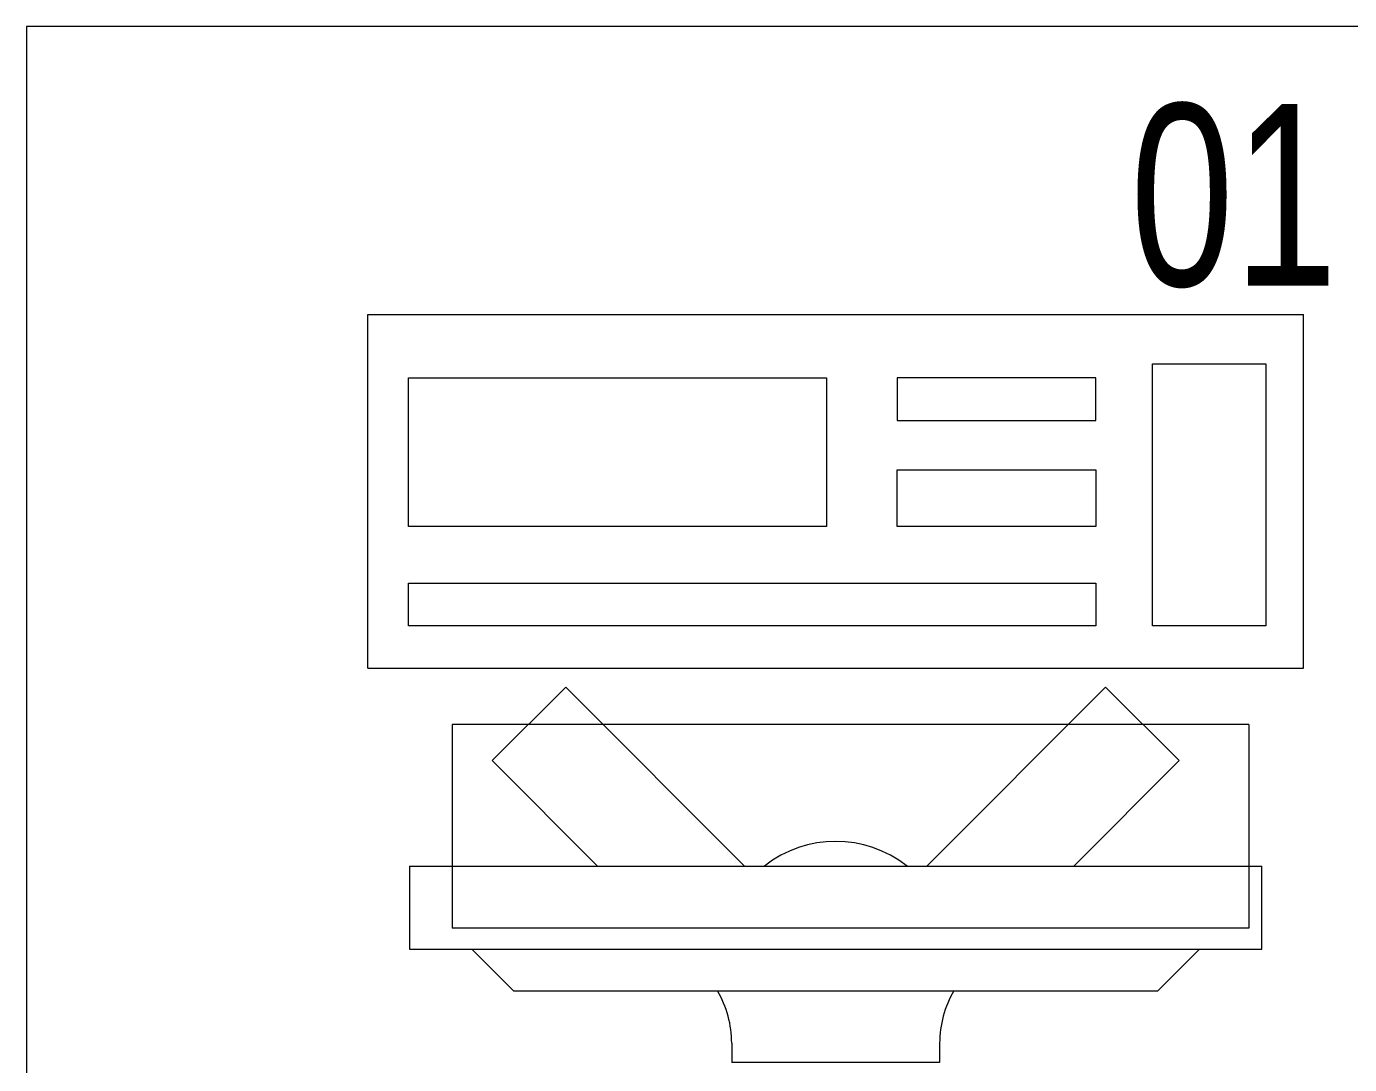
# Model space of a CAD drawing. Header units: inches. Extents: x -246178 to 57169, y -29325 to 19878.
# Drawn here: x 39933 to 40569, y -4061 to -3562 of the extents above; entities that cross this region are included whole.
import ezdxf

# ---------------------------------------------------------------- set-up
doc = ezdxf.new("R2010")
doc.units = ezdxf.units.IN
doc.header["$LTSCALE"] = 25
doc.header["$MEASUREMENT"] = 0
doc.layers.get('0').update_dxf_attribs({"color": 8})
doc.layers.add('00-Ground Floor$0$72_EGR_EQP_TAG', color=142, linetype='Continuous', lineweight=5)
doc.layers.add('00-Ground Floor$0$LOADING', color=253, linetype='Continuous', lineweight=5)
doc.styles.add('00-Ground Floor$0$X3G_ENTITY_257CFD', font='swisscl.ttf', dxfattribs={"height": 200})

# ---------------------------------------------------------------- blocks, each defined once
blk = doc.blocks.new('00-Ground Floor$0$GF21043-P')
at = {"color": 0}
for p, q in [((0.8, 0), (0.8, 0.75)), ((-0.8, 0), (0.8, 0))]:
    blk.add_line(p, q, dxfattribs=at)
blk = doc.blocks.new('00-Ground Floor$0$ITCWLS1-P')
at = {"layer": '00-Ground Floor$0$LOADING'}
for p, q in [((-0.17, 0.45), (-0.17, 0)), ((-0.17, 0.45), (0, 0.45)), ((0, 0.45), (0, 0)), ((-0.26509, 0.43, 0), (-0.30509, 0.43, 0)), ((-0.30509, 0.43, 0), (-0.30509, 0.02, 0)), ((-0.26509, 0.43, 0), (-0.26509, 0.02, 0)), ((-0.14957, 0.43047), (-0.12914, 0.43047)), ((-0.12914, 0.43047), (-0.12914, 0.40893)), ((-0.197, 0.40939), (-0.295, 0.40939)), ((-0.295, 0.02639), (-0.295, 0.40939)), ((-0.197, 0.02639), (-0.197, 0.40939)), ((-0.32509, 0.38, 0), (-0.30509, 0.4, 0)), ((-0.32509, 0.38, 0), (-0.32509, 0.07, 0)), ((-0.35032, 0.275), (-0.35961, 0.275)), ((-0.35961, 0.175), (-0.35961, 0.275)), ((-0.35032, 0.175), (-0.35961, 0.175)), ((-0.32509, 0.07, 0), (-0.30509, 0.05, 0)), ((-0.197, 0.02639), (-0.295, 0.02639)), ((-0.30509, 0.02, 0), (-0.26509, 0.02, 0)), ((-0.17, 0), (0, 0))]:
    blk.add_line(p, q, dxfattribs=at)
at = {"layer": '00-Ground Floor$0$LOADING', "extrusion": (2.48281e-10, 3.18408e-10, -1)}
for p, q in [((-0.26509, 0.33952), (-0.21443, 0.39019)), ((-0.17907, 0.35483), (-0.21443, 0.39019)), ((-0.26509, 0.26881), (-0.17907, 0.35483))]:
    blk.add_line(p, q, dxfattribs=at)
at = {"layer": '00-Ground Floor$0$LOADING', "extrusion": (2.48281e-10, -3.18408e-10, -1)}
for p, q in [((-0.26509, 0.18119), (-0.17907, 0.09517)), ((-0.26509, 0.11048), (-0.21443, 0.05981)), ((-0.17907, 0.09517), (-0.21443, 0.05981))]:
    blk.add_line(p, q, dxfattribs=at)
at = {"layer": '00-Ground Floor$0$LOADING'}
for points in [[(-0.12914, 0.40893), (-0.12914, 0.09996), (-0.14957, 0.09996), (-0.14957, 0.43047)], [(-0.14957, 0.09997), (-0.14957, 0.09997), (-0.14957, 0.09997), (-0.14957, 0.09997), (-0.14957, 0.09997), (-0.14957, 0.09997), (-0.14957, 0.09997), (-0.14957, 0.09997), (-0.14957, 0.09997)], [(-0.14957, 0.09997), (-0.14957, 0.09997), (-0.14957, 0.09997), (-0.14957, 0.09997), (-0.14957, 0.09997), (-0.14957, 0.09997), (-0.14957, 0.09997), (-0.14957, 0.09997), (-0.14957, 0.09997), (-0.14957, 0.09997), (-0.14957, 0.09997), (-0.14957, 0.09997), (-0.14957, 0.09997), (-0.14957, 0.09997), (-0.14957, 0.09997), (-0.14957, 0.09997), (-0.14957, 0.09997), (-0.14957, 0.09997)], [(-0.14957, 0.09996), (-0.14957, 0.09996), (-0.14957, 0.09996), (-0.14957, 0.09996), (-0.14957, 0.09996), (-0.14957, 0.09996), (-0.14957, 0.09996), (-0.14957, 0.09996), (-0.14957, 0.09996), (-0.14957, 0.09996)], [(-0.14957, 0.09996), (-0.14957, 0.09996), (-0.14957, 0.09996), (-0.14957, 0.09996), (-0.14957, 0.09996), (-0.14957, 0.09996), (-0.14957, 0.09996)], [(-0.14957, 0.09997), (-0.14957, 0.09997), (-0.14957, 0.09997), (-0.14957, 0.09997), (-0.14957, 0.09997), (-0.14957, 0.09997), (-0.14957, 0.09997), (-0.14957, 0.09997), (-0.14957, 0.09997), (-0.14957, 0.09997)], [(-0.14957, 0.09997), (-0.14957, 0.09997), (-0.14957, 0.09997), (-0.14957, 0.09997), (-0.14957, 0.09997), (-0.14957, 0.09997), (-0.14957, 0.09997), (-0.14957, 0.09997), (-0.14957, 0.09997), (-0.14957, 0.09997), (-0.14957, 0.09997), (-0.14957, 0.09997), (-0.14957, 0.09997), (-0.14957, 0.09997), (-0.14957, 0.09997)], [(-0.14957, 0.09997), (-0.14957, 0.09997), (-0.14957, 0.09997), (-0.14957, 0.09997), (-0.14957, 0.09997), (-0.14957, 0.09997), (-0.14957, 0.09997), (-0.14957, 0.09997), (-0.14957, 0.09997), (-0.14957, 0.09997)], [(-0.14957, 0.09997), (-0.14957, 0.09997), (-0.14957, 0.09997), (-0.14957, 0.09997), (-0.14957, 0.09997), (-0.14957, 0.09997), (-0.14957, 0.09997), (-0.14957, 0.09997), (-0.14957, 0.09997), (-0.14957, 0.09997)], [(-0.14957, 0.09996), (-0.14957, 0.09996), (-0.14957, 0.09996), (-0.14957, 0.09996), (-0.14957, 0.09996), (-0.14957, 0.09996), (-0.14957, 0.09996), (-0.14957, 0.09996), (-0.14957, 0.09996), (-0.14957, 0.09996), (-0.14957, 0.09996), (-0.14957, 0.09996), (-0.14957, 0.09996), (-0.14957, 0.09996), (-0.14957, 0.09996), (-0.14957, 0.09996), (-0.14957, 0.09996), (-0.14957, 0.09996), (-0.14957, 0.09997), (-0.14957, 0.09997), (-0.14957, 0.09997), (-0.14957, 0.09997), (-0.14957, 0.09997), (-0.14957, 0.09997), (-0.14957, 0.09997), (-0.14957, 0.09997), (-0.14957, 0.09997), (-0.14957, 0.09997), (-0.14957, 0.09997), (-0.14957, 0.09997), (-0.14957, 0.09997), (-0.14957, 0.09997), (-0.14956, 0.09997), (-0.14956, 0.09997), (-0.14956, 0.09997), (-0.14956, 0.09996), (-0.14956, 0.09996), (-0.14956, 0.09996), (-0.14956, 0.09996), (-0.14956, 0.09996), (-0.14956, 0.09996), (-0.14956, 0.09996), (-0.14956, 0.09996), (-0.14956, 0.09996), (-0.14956, 0.09996), (-0.14956, 0.09996), (-0.14956, 0.09996), (-0.14956, 0.09996), (-0.14957, 0.09996), (-0.14957, 0.09996), (-0.14957, 0.09996), (-0.14957, 0.09996), (-0.14957, 0.09996), (-0.14957, 0.09996)], [(-0.14957, 0.09996), (-0.14957, 0.09996), (-0.14957, 0.09996), (-0.14957, 0.09996), (-0.14957, 0.09996), (-0.14957, 0.09996), (-0.14957, 0.09996), (-0.14957, 0.09996), (-0.14957, 0.09996), (-0.14957, 0.09996), (-0.14957, 0.09997), (-0.14957, 0.09997), (-0.14957, 0.09997), (-0.14957, 0.09996), (-0.14957, 0.09996), (-0.14957, 0.09996), (-0.14957, 0.09996), (-0.14957, 0.09996), (-0.14957, 0.09996), (-0.14957, 0.09997), (-0.14957, 0.09997), (-0.14957, 0.09997), (-0.14957, 0.09997), (-0.14957, 0.09997), (-0.14957, 0.09997), (-0.14957, 0.09997), (-0.14957, 0.09997), (-0.14957, 0.09997), (-0.14957, 0.09997), (-0.14957, 0.09997), (-0.14957, 0.09997), (-0.14957, 0.09997), (-0.14957, 0.09997), (-0.14957, 0.09997), (-0.14957, 0.09997), (-0.14957, 0.09997), (-0.14957, 0.09997), (-0.14957, 0.09997), (-0.14957, 0.09997), (-0.14957, 0.09997), (-0.14957, 0.09997), (-0.14957, 0.09997), (-0.14957, 0.09997), (-0.14957, 0.09997), (-0.14957, 0.09997), (-0.14957, 0.09997), (-0.14957, 0.09997), (-0.14957, 0.09997), (-0.14957, 0.09997), (-0.14957, 0.09997), (-0.14957, 0.09997), (-0.14957, 0.09997), (-0.14957, 0.09997), (-0.14957, 0.09997), (-0.14957, 0.09997), (-0.14957, 0.09997), (-0.14957, 0.09997), (-0.14957, 0.09997), (-0.14957, 0.09997), (-0.14957, 0.09997), (-0.14957, 0.09997), (-0.14957, 0.09997), (-0.14957, 0.09997), (-0.14957, 0.09997), (-0.14957, 0.09997), (-0.14957, 0.09997), (-0.14957, 0.09997), (-0.14957, 0.09997), (-0.14957, 0.09997), (-0.14957, 0.09997), (-0.14957, 0.09997), (-0.14957, 0.09997), (-0.14957, 0.09997), (-0.14957, 0.09997), (-0.14957, 0.09997), (-0.14957, 0.09997), (-0.14957, 0.09997), (-0.14957, 0.09997), (-0.14957, 0.09997), (-0.14957, 0.09997), (-0.14956, 0.09997), (-0.14957, 0.09997), (-0.14957, 0.09997), (-0.14957, 0.09997), (-0.14957, 0.09997), (-0.14956, 0.09997), (-0.14957, 0.09997), (-0.14957, 0.09997), (-0.14957, 0.09997), (-0.14957, 0.09997), (-0.14957, 0.09997), (-0.14957, 0.09997), (-0.14957, 0.09997), (-0.14957, 0.09997), (-0.14957, 0.09997), (-0.14957, 0.09997), (-0.14956, 0.09997), (-0.14957, 0.09996), (-0.14957, 0.09996), (-0.14957, 0.09996), (-0.14956, 0.09996), (-0.14957, 0.09996), (-0.14957, 0.09996), (-0.14957, 0.09996), (-0.14957, 0.09996), (-0.14957, 0.09996), (-0.14957, 0.09996), (-0.14957, 0.09996), (-0.14957, 0.09996), (-0.14957, 0.09996), (-0.14957, 0.09996)], [(-0.14957, 0.09996), (-0.14957, 0.09996), (-0.14957, 0.09996), (-0.14957, 0.09996), (-0.14957, 0.09996), (-0.14957, 0.09996), (-0.14957, 0.09996), (-0.14957, 0.09996)], [(-0.14957, 0.09996), (-0.14957, 0.09996), (-0.14957, 0.09996), (-0.14957, 0.09996), (-0.14957, 0.09996), (-0.14957, 0.09996), (-0.14957, 0.09996), (-0.14957, 0.09996), (-0.14957, 0.09996), (-0.14957, 0.09996), (-0.14957, 0.09996), (-0.14957, 0.09996), (-0.14957, 0.09996), (-0.14957, 0.09996), (-0.14957, 0.09996), (-0.14957, 0.09996), (-0.14957, 0.09996), (-0.14957, 0.09996), (-0.14957, 0.09996), (-0.14957, 0.09996), (-0.14957, 0.09996), (-0.14957, 0.09996), (-0.14957, 0.09996), (-0.14957, 0.09996), (-0.14957, 0.09996), (-0.14957, 0.09996), (-0.14957, 0.09996), (-0.14957, 0.09996), (-0.14957, 0.09996), (-0.14957, 0.09996), (-0.14957, 0.09996), (-0.14957, 0.09996), (-0.14957, 0.09996), (-0.14957, 0.09996), (-0.14957, 0.09996), (-0.14957, 0.09996), (-0.14957, 0.09996), (-0.14957, 0.09996), (-0.14957, 0.09996), (-0.14957, 0.09996), (-0.14957, 0.09996), (-0.14957, 0.09996), (-0.14957, 0.09996), (-0.14957, 0.09996), (-0.14957, 0.09996), (-0.14957, 0.09996), (-0.14957, 0.09996), (-0.14957, 0.09996), (-0.14956, 0.09996), (-0.14956, 0.09996), (-0.14956, 0.09996), (-0.14956, 0.09996), (-0.14957, 0.09996), (-0.14957, 0.09996), (-0.14957, 0.09996), (-0.14957, 0.09996), (-0.14957, 0.09996), (-0.14957, 0.09996), (-0.14956, 0.09996), (-0.14957, 0.09996), (-0.14957, 0.09996), (-0.14957, 0.09996), (-0.14957, 0.09996), (-0.14957, 0.09996), (-0.14957, 0.09996), (-0.14957, 0.09996), (-0.14957, 0.09996), (-0.14957, 0.09996), (-0.14957, 0.09996), (-0.14956, 0.09996), (-0.14956, 0.09996), (-0.14957, 0.09996), (-0.14957, 0.09996), (-0.14957, 0.09996), (-0.14957, 0.09996), (-0.14957, 0.09996), (-0.14957, 0.09996), (-0.14957, 0.09996), (-0.14957, 0.09996), (-0.14957, 0.09996), (-0.14957, 0.09996), (-0.14957, 0.09996), (-0.14957, 0.09996), (-0.14957, 0.09996), (-0.14957, 0.09996), (-0.14957, 0.09996), (-0.14957, 0.09996), (-0.14957, 0.09996), (-0.14957, 0.09996)], [(-0.14957, 0.09996), (-0.14957, 0.09996), (-0.14957, 0.09996), (-0.14957, 0.09996), (-0.14957, 0.09996), (-0.14957, 0.09996), (-0.14957, 0.09996), (-0.14957, 0.09996), (-0.14957, 0.09996), (-0.14957, 0.09996), (-0.14957, 0.09996), (-0.14957, 0.09996)], [(-0.14957, 0.09996), (-0.14957, 0.09996), (-0.14956, 0.09996), (-0.14956, 0.09996), (-0.14956, 0.09996), (-0.14956, 0.09996), (-0.14957, 0.09996)], [(-0.14957, 0.09996), (-0.14957, 0.09996), (-0.14957, 0.09996), (-0.14957, 0.09996), (-0.14957, 0.09996), (-0.14957, 0.09996), (-0.14957, 0.09996), (-0.14957, 0.09996), (-0.14957, 0.09996), (-0.14956, 0.09996), (-0.14956, 0.09996), (-0.14956, 0.09996), (-0.14956, 0.09996), (-0.14956, 0.09996), (-0.14956, 0.09996), (-0.14956, 0.09996), (-0.14957, 0.09996)]]:
    blk.add_lwpolyline(points, dxfattribs=at)
for points in [[(-0.1019, 0.43047), (-0.03039, 0.43047), (-0.03039, 0.22944), (-0.1019, 0.22944)], [(-0.1019, 0.19536), (-0.07466, 0.19536), (-0.07466, 0.09996), (-0.1019, 0.09996)], [(-0.03039, 0.19536), (-0.05082, 0.19536), (-0.05082, 0.09996), (-0.03039, 0.09996)], [(-0.14956, 0.09996), (-0.14956, 0.09996), (-0.14956, 0.09996), (-0.14956, 0.09996), (-0.14956, 0.09996), (-0.14956, 0.09996), (-0.14956, 0.09996), (-0.14956, 0.09996), (-0.14957, 0.09996), (-0.14957, 0.09996), (-0.14957, 0.09996), (-0.14957, 0.09996), (-0.14957, 0.09996), (-0.14957, 0.09996), (-0.14957, 0.09996), (-0.14957, 0.09996), (-0.14957, 0.09996), (-0.14957, 0.09996), (-0.14957, 0.09996), (-0.14957, 0.09996), (-0.14957, 0.09996), (-0.14957, 0.09996), (-0.14957, 0.09996), (-0.14957, 0.09996), (-0.14957, 0.09996), (-0.14957, 0.09996), (-0.14957, 0.09996), (-0.14957, 0.09996), (-0.14957, 0.09996), (-0.14957, 0.09996), (-0.14957, 0.09996), (-0.14957, 0.09996), (-0.14957, 0.09996), (-0.14957, 0.09996), (-0.14957, 0.09996), (-0.14957, 0.09996), (-0.14957, 0.09996), (-0.14957, 0.09996), (-0.14957, 0.09996), (-0.14957, 0.09996), (-0.14957, 0.09996), (-0.14957, 0.09996), (-0.14957, 0.09996), (-0.14957, 0.09996), (-0.14957, 0.09996), (-0.14957, 0.09996), (-0.14957, 0.09996), (-0.14957, 0.09996), (-0.14957, 0.09996), (-0.14957, 0.09996), (-0.14957, 0.09996), (-0.14957, 0.09996), (-0.14957, 0.09996), (-0.14957, 0.09996), (-0.14957, 0.09996), (-0.14957, 0.09996), (-0.14957, 0.09996), (-0.14956, 0.09996), (-0.14956, 0.09996), (-0.14956, 0.09996), (-0.14956, 0.09996), (-0.14956, 0.09996), (-0.14956, 0.09996), (-0.14956, 0.09996), (-0.14956, 0.09996), (-0.14956, 0.09996), (-0.14956, 0.09996), (-0.14956, 0.09996), (-0.14956, 0.09996), (-0.14956, 0.09996), (-0.14956, 0.09996), (-0.14956, 0.09996), (-0.14956, 0.09996), (-0.14956, 0.09996), (-0.14956, 0.09996), (-0.14956, 0.09996), (-0.14956, 0.09996), (-0.14956, 0.09996), (-0.14956, 0.09996), (-0.14956, 0.09996), (-0.14956, 0.09996), (-0.14956, 0.09996), (-0.14956, 0.09996), (-0.14956, 0.09996), (-0.14956, 0.09996), (-0.14956, 0.09996), (-0.14956, 0.09996), (-0.14956, 0.09996), (-0.14956, 0.09996), (-0.14957, 0.09996), (-0.14957, 0.09996), (-0.14957, 0.09996), (-0.14957, 0.09996), (-0.14957, 0.09996), (-0.14957, 0.09996), (-0.14957, 0.09996), (-0.14957, 0.09996), (-0.14957, 0.09996), (-0.14957, 0.09996), (-0.14957, 0.09996), (-0.14957, 0.09996), (-0.14957, 0.09996), (-0.14957, 0.09996), (-0.14957, 0.09996), (-0.14957, 0.09996), (-0.14957, 0.09996), (-0.14957, 0.09996), (-0.14957, 0.09996), (-0.14957, 0.09996), (-0.14957, 0.09996), (-0.14957, 0.09996), (-0.14957, 0.09996), (-0.14957, 0.09996), (-0.14957, 0.09996), (-0.14957, 0.09996), (-0.14957, 0.09996), (-0.14957, 0.09996), (-0.14957, 0.09996), (-0.14957, 0.09996), (-0.14957, 0.09996), (-0.14957, 0.09996), (-0.14957, 0.09996), (-0.14957, 0.09996), (-0.14957, 0.09996), (-0.14957, 0.09996), (-0.14957, 0.09996), (-0.14957, 0.09996), (-0.14957, 0.09996), (-0.14957, 0.09996), (-0.14957, 0.09996), (-0.14957, 0.09996), (-0.14957, 0.09996), (-0.14957, 0.09996), (-0.14957, 0.09996), (-0.14957, 0.09996), (-0.14957, 0.09996), (-0.14957, 0.09996), (-0.14957, 0.09996), (-0.14957, 0.09996), (-0.14957, 0.09996), (-0.14957, 0.09996), (-0.14957, 0.09996), (-0.14957, 0.09996), (-0.14957, 0.09996), (-0.14957, 0.09996), (-0.14957, 0.09996), (-0.14957, 0.09996), (-0.14957, 0.09996), (-0.14957, 0.09996), (-0.14957, 0.09996), (-0.14957, 0.09996), (-0.14957, 0.09996), (-0.14957, 0.09996), (-0.14957, 0.09996), (-0.14956, 0.09996), (-0.14956, 0.09996), (-0.14956, 0.09996), (-0.14956, 0.09996), (-0.14956, 0.09996), (-0.14956, 0.09996), (-0.14956, 0.09996), (-0.14956, 0.09996), (-0.14956, 0.09996), (-0.14956, 0.09996), (-0.14956, 0.09996), (-0.14956, 0.09996), (-0.14956, 0.09996), (-0.14956, 0.09996), (-0.14956, 0.09996), (-0.14956, 0.09996), (-0.14956, 0.09996), (-0.14956, 0.09996), (-0.14956, 0.09996), (-0.14956, 0.09996), (-0.14956, 0.09996), (-0.14956, 0.09996), (-0.14956, 0.09996), (-0.14956, 0.09996), (-0.14956, 0.09996), (-0.14956, 0.09996), (-0.14956, 0.09996), (-0.14956, 0.09996), (-0.14956, 0.09996), (-0.14956, 0.09996), (-0.14956, 0.09996), (-0.14956, 0.09996), (-0.14956, 0.09996), (-0.14956, 0.09996), (-0.14956, 0.09996), (-0.14956, 0.09996), (-0.14956, 0.09996), (-0.14956, 0.09996), (-0.14956, 0.09996), (-0.14956, 0.09996), (-0.14956, 0.09996), (-0.14956, 0.09996), (-0.14956, 0.09996), (-0.14956, 0.09996), (-0.14956, 0.09996), (-0.14956, 0.09996), (-0.14956, 0.09996), (-0.14957, 0.09996), (-0.14957, 0.09996), (-0.14957, 0.09996), (-0.14957, 0.09996), (-0.14957, 0.09996), (-0.14957, 0.09996), (-0.14957, 0.09996), (-0.14957, 0.09996), (-0.14957, 0.09996), (-0.14957, 0.09996), (-0.14957, 0.09996), (-0.14957, 0.09996), (-0.14957, 0.09996), (-0.14957, 0.09996), (-0.14957, 0.09996), (-0.14957, 0.09996), (-0.14957, 0.09996), (-0.14957, 0.09996), (-0.14957, 0.09996), (-0.14957, 0.09996), (-0.14957, 0.09996), (-0.14957, 0.09996), (-0.14957, 0.09996), (-0.14957, 0.09996), (-0.14957, 0.09996), (-0.14957, 0.09996), (-0.14957, 0.09996), (-0.14957, 0.09996), (-0.14957, 0.09996), (-0.14957, 0.09996), (-0.14957, 0.09996), (-0.14957, 0.09996), (-0.14957, 0.09996), (-0.14957, 0.09996), (-0.14956, 0.09996), (-0.14956, 0.09996), (-0.14956, 0.09996), (-0.14956, 0.09996), (-0.14956, 0.09996), (-0.14956, 0.09996), (-0.14956, 0.09996), (-0.14956, 0.09996), (-0.14956, 0.09996), (-0.14956, 0.09996), (-0.14956, 0.09996), (-0.14956, 0.09996), (-0.14956, 0.09996), (-0.14956, 0.09996), (-0.14956, 0.09996), (-0.14956, 0.09996), (-0.14956, 0.09996), (-0.14956, 0.09996), (-0.14956, 0.09996), (-0.14956, 0.09996), (-0.14956, 0.09996), (-0.14956, 0.09996), (-0.14956, 0.09996), (-0.14956, 0.09996), (-0.14956, 0.09996), (-0.14956, 0.09996), (-0.14956, 0.09996), (-0.14956, 0.09996), (-0.14956, 0.09996), (-0.14956, 0.09996), (-0.14956, 0.09996), (-0.14956, 0.09996), (-0.14956, 0.09996), (-0.14956, 0.09996), (-0.14956, 0.09996), (-0.14956, 0.09996), (-0.14956, 0.09996), (-0.14956, 0.09996), (-0.14956, 0.09996), (-0.14956, 0.09996), (-0.14956, 0.09996), (-0.14956, 0.09996)], [(-0.14957, 0.09996), (-0.14957, 0.09996), (-0.14957, 0.09996), (-0.14957, 0.09996), (-0.14957, 0.09996), (-0.14957, 0.09996), (-0.14957, 0.09996), (-0.14957, 0.09996), (-0.14957, 0.09996), (-0.14957, 0.09996), (-0.14957, 0.09996), (-0.14957, 0.09996), (-0.14957, 0.09996), (-0.14957, 0.09996), (-0.14957, 0.09996), (-0.14957, 0.09996), (-0.14957, 0.09996), (-0.14957, 0.09996), (-0.14957, 0.09996), (-0.14957, 0.09996), (-0.14957, 0.09996), (-0.14957, 0.09996), (-0.14957, 0.09996), (-0.14957, 0.09996), (-0.14957, 0.09996), (-0.14957, 0.09996), (-0.14957, 0.09996), (-0.14957, 0.09996), (-0.14957, 0.09996), (-0.14957, 0.09996), (-0.14957, 0.09996), (-0.14957, 0.09996), (-0.14957, 0.09996), (-0.14957, 0.09996), (-0.14957, 0.09996), (-0.14957, 0.09996), (-0.14957, 0.09996), (-0.14957, 0.09996), (-0.14957, 0.09996), (-0.14957, 0.09996), (-0.14957, 0.09996), (-0.14957, 0.09996), (-0.14957, 0.09996), (-0.14957, 0.09996), (-0.14957, 0.09996), (-0.14957, 0.09996), (-0.14957, 0.09996), (-0.14957, 0.09996), (-0.14957, 0.09996), (-0.14957, 0.09996), (-0.14957, 0.09996), (-0.14957, 0.09996), (-0.14957, 0.09996), (-0.14957, 0.09996), (-0.14957, 0.09996), (-0.14957, 0.09996), (-0.14957, 0.09996), (-0.14957, 0.09996), (-0.14957, 0.09996), (-0.14957, 0.09996), (-0.14957, 0.09996), (-0.14957, 0.09996), (-0.14957, 0.09996), (-0.14957, 0.09996), (-0.14957, 0.09996), (-0.14957, 0.09996), (-0.14957, 0.09996), (-0.14957, 0.09996), (-0.14957, 0.09996), (-0.14957, 0.09996), (-0.14957, 0.09996), (-0.14957, 0.09996), (-0.14957, 0.09996), (-0.14957, 0.09996), (-0.14957, 0.09996), (-0.14957, 0.09996), (-0.14957, 0.09996), (-0.14957, 0.09996), (-0.14957, 0.09996), (-0.14957, 0.09996), (-0.14957, 0.09996), (-0.14957, 0.09996), (-0.14957, 0.09996), (-0.14957, 0.09996), (-0.14957, 0.09996), (-0.14957, 0.09996), (-0.14957, 0.09996), (-0.14957, 0.09996), (-0.14957, 0.09996), (-0.14957, 0.09996), (-0.14957, 0.09996), (-0.14957, 0.09996), (-0.14957, 0.09996), (-0.14957, 0.09996), (-0.14957, 0.09996), (-0.14957, 0.09996), (-0.14957, 0.09996), (-0.14957, 0.09996), (-0.14957, 0.09996), (-0.14957, 0.09996), (-0.14957, 0.09996), (-0.14957, 0.09996), (-0.14957, 0.09996), (-0.14957, 0.09996), (-0.14957, 0.09996), (-0.14957, 0.09996), (-0.14957, 0.09996), (-0.14957, 0.09996), (-0.14957, 0.09996), (-0.14957, 0.09996), (-0.14957, 0.09996), (-0.14957, 0.09996), (-0.14957, 0.09996), (-0.14957, 0.09996), (-0.14957, 0.09996), (-0.14957, 0.09996), (-0.14957, 0.09996), (-0.14957, 0.09996), (-0.14957, 0.09996), (-0.14957, 0.09996), (-0.14957, 0.09996), (-0.14957, 0.09996), (-0.14957, 0.09996), (-0.14957, 0.09996), (-0.14957, 0.09996), (-0.14957, 0.09996), (-0.14957, 0.09996), (-0.14957, 0.09996), (-0.14957, 0.09996), (-0.14957, 0.09996), (-0.14957, 0.09996), (-0.14957, 0.09996), (-0.14957, 0.09996), (-0.14957, 0.09996), (-0.14957, 0.09996), (-0.14957, 0.09996), (-0.14957, 0.09996), (-0.14957, 0.09996), (-0.14957, 0.09996), (-0.14957, 0.09996), (-0.14957, 0.09996), (-0.14957, 0.09996), (-0.14957, 0.09996), (-0.14957, 0.09996), (-0.14957, 0.09996), (-0.14957, 0.09996), (-0.14957, 0.09996), (-0.14957, 0.09996), (-0.14957, 0.09996), (-0.14957, 0.09996), (-0.14957, 0.09996), (-0.14957, 0.09996), (-0.14957, 0.09996), (-0.14957, 0.09996), (-0.14957, 0.09996), (-0.14957, 0.09996), (-0.14957, 0.09996), (-0.14957, 0.09996), (-0.14957, 0.09996), (-0.14957, 0.09996), (-0.14957, 0.09996), (-0.14957, 0.09996), (-0.14957, 0.09996), (-0.14957, 0.09996), (-0.14957, 0.09996), (-0.14957, 0.09996), (-0.14957, 0.09996), (-0.14957, 0.09996), (-0.14957, 0.09996), (-0.14957, 0.09996), (-0.14957, 0.09996), (-0.14957, 0.09996), (-0.14957, 0.09996), (-0.14957, 0.09996), (-0.14957, 0.09996), (-0.14957, 0.09996), (-0.14957, 0.09996), (-0.14957, 0.09996), (-0.14957, 0.09996), (-0.14957, 0.09996), (-0.14957, 0.09996), (-0.14957, 0.09996), (-0.14957, 0.09996), (-0.14957, 0.09996), (-0.14957, 0.09996), (-0.14957, 0.09996), (-0.14957, 0.09996), (-0.14957, 0.09996), (-0.14957, 0.09996), (-0.14957, 0.09996), (-0.14957, 0.09996), (-0.14957, 0.09996), (-0.14957, 0.09996), (-0.14957, 0.09996), (-0.14957, 0.09996), (-0.14957, 0.09996), (-0.14957, 0.09996), (-0.14957, 0.09996), (-0.14957, 0.09996), (-0.14957, 0.09996), (-0.14957, 0.09996), (-0.14957, 0.09996), (-0.14957, 0.09996), (-0.14957, 0.09996), (-0.14957, 0.09996), (-0.14957, 0.09996), (-0.14957, 0.09996), (-0.14957, 0.09996), (-0.14957, 0.09996), (-0.14957, 0.09996), (-0.14957, 0.09996), (-0.14957, 0.09996), (-0.14957, 0.09996), (-0.14957, 0.09996)], [(-0.14957, 0.09996), (-0.14957, 0.09996), (-0.14957, 0.09996), (-0.14957, 0.09996), (-0.14957, 0.09996), (-0.14957, 0.09996), (-0.14957, 0.09996), (-0.14957, 0.09996), (-0.14957, 0.09996), (-0.14957, 0.09996), (-0.14957, 0.09996), (-0.14957, 0.09996), (-0.14957, 0.09996), (-0.14957, 0.09996), (-0.14957, 0.09996), (-0.14957, 0.09996), (-0.14957, 0.09996), (-0.14957, 0.09996), (-0.14957, 0.09996), (-0.14957, 0.09996), (-0.14957, 0.09996), (-0.14957, 0.09996), (-0.14957, 0.09996), (-0.14957, 0.09996), (-0.14957, 0.09996), (-0.14957, 0.09996), (-0.14957, 0.09996), (-0.14957, 0.09996), (-0.14957, 0.09996), (-0.14957, 0.09996), (-0.14957, 0.09996), (-0.14957, 0.09996), (-0.14957, 0.09996), (-0.14957, 0.09996), (-0.14957, 0.09996), (-0.14957, 0.09996), (-0.14957, 0.09996), (-0.14957, 0.09996), (-0.14957, 0.09996), (-0.14957, 0.09996), (-0.14957, 0.09996), (-0.14957, 0.09996), (-0.14957, 0.09996), (-0.14957, 0.09996), (-0.14957, 0.09996), (-0.14957, 0.09996), (-0.14957, 0.09996), (-0.14957, 0.09996), (-0.14957, 0.09996), (-0.14957, 0.09996), (-0.14957, 0.09996), (-0.14957, 0.09996), (-0.14957, 0.09996), (-0.14957, 0.09996), (-0.14957, 0.09996), (-0.14957, 0.09996), (-0.14957, 0.09996), (-0.14957, 0.09996), (-0.14957, 0.09996), (-0.14957, 0.09996), (-0.14957, 0.09996), (-0.14957, 0.09996), (-0.14957, 0.09996), (-0.14957, 0.09996), (-0.14957, 0.09996), (-0.14957, 0.09996), (-0.14957, 0.09996), (-0.14957, 0.09996), (-0.14957, 0.09996), (-0.14957, 0.09996), (-0.14957, 0.09996), (-0.14957, 0.09996), (-0.14957, 0.09996), (-0.14957, 0.09996), (-0.14957, 0.09996), (-0.14957, 0.09996), (-0.14957, 0.09996), (-0.14957, 0.09996), (-0.14957, 0.09996), (-0.14957, 0.09996), (-0.14957, 0.09996), (-0.14957, 0.09996), (-0.14957, 0.09996), (-0.14957, 0.09996), (-0.14957, 0.09996), (-0.14957, 0.09996), (-0.14957, 0.09996), (-0.14957, 0.09996), (-0.14957, 0.09996), (-0.14957, 0.09996), (-0.14957, 0.09996), (-0.14957, 0.09996), (-0.14957, 0.09996), (-0.14957, 0.09996), (-0.14957, 0.09996), (-0.14957, 0.09996), (-0.14957, 0.09996), (-0.14957, 0.09996), (-0.14957, 0.09996), (-0.14957, 0.09996), (-0.14957, 0.09996), (-0.14957, 0.09996), (-0.14957, 0.09996), (-0.14957, 0.09996), (-0.14957, 0.09996), (-0.14957, 0.09996), (-0.14957, 0.09996), (-0.14957, 0.09996), (-0.14957, 0.09996), (-0.14957, 0.09996), (-0.14957, 0.09996), (-0.14957, 0.09996), (-0.14957, 0.09996), (-0.14957, 0.09996), (-0.14957, 0.09996), (-0.14957, 0.09996), (-0.14957, 0.09996), (-0.14957, 0.09996), (-0.14957, 0.09996), (-0.14957, 0.09996), (-0.14957, 0.09996), (-0.14957, 0.09996), (-0.14957, 0.09996), (-0.14957, 0.09996), (-0.14957, 0.09996), (-0.14957, 0.09996), (-0.14957, 0.09996), (-0.14957, 0.09996), (-0.14957, 0.09996), (-0.14957, 0.09996), (-0.14957, 0.09996), (-0.14957, 0.09996), (-0.14957, 0.09996), (-0.14957, 0.09996), (-0.14957, 0.09996), (-0.14957, 0.09996), (-0.14957, 0.09996), (-0.14957, 0.09996), (-0.14957, 0.09996), (-0.14957, 0.09996), (-0.14957, 0.09996), (-0.14957, 0.09996), (-0.14957, 0.09996), (-0.14957, 0.09996), (-0.14957, 0.09996), (-0.14957, 0.09996), (-0.14957, 0.09996), (-0.14957, 0.09996), (-0.14957, 0.09996), (-0.14957, 0.09996), (-0.14957, 0.09996), (-0.14957, 0.09996), (-0.14957, 0.09996), (-0.14957, 0.09996), (-0.14957, 0.09996), (-0.14957, 0.09996), (-0.14957, 0.09996), (-0.14957, 0.09996), (-0.14957, 0.09996), (-0.14957, 0.09996), (-0.14957, 0.09996), (-0.14957, 0.09996), (-0.14957, 0.09996), (-0.14957, 0.09996), (-0.14957, 0.09996), (-0.14957, 0.09996), (-0.14957, 0.09996), (-0.14957, 0.09996), (-0.14957, 0.09996), (-0.14957, 0.09996), (-0.14957, 0.09996), (-0.14957, 0.09996), (-0.14957, 0.09996), (-0.14957, 0.09996), (-0.14957, 0.09996), (-0.14957, 0.09996), (-0.14957, 0.09996), (-0.14957, 0.09996), (-0.14957, 0.09996), (-0.14957, 0.09996), (-0.14957, 0.09996), (-0.14957, 0.09996), (-0.14957, 0.09996), (-0.14957, 0.09996), (-0.14957, 0.09996), (-0.14957, 0.09996), (-0.14957, 0.09996), (-0.14957, 0.09996), (-0.14957, 0.09996), (-0.14957, 0.09996), (-0.14957, 0.09996), (-0.14957, 0.09996), (-0.14957, 0.09996), (-0.14957, 0.09996), (-0.14957, 0.09996), (-0.14957, 0.09996), (-0.14957, 0.09996), (-0.14957, 0.09996), (-0.14957, 0.09996), (-0.14957, 0.09996), (-0.14957, 0.09996), (-0.14957, 0.09996), (-0.14957, 0.09996), (-0.14957, 0.09996), (-0.14957, 0.09996), (-0.14957, 0.09996), (-0.14957, 0.09996), (-0.14957, 0.09996), (-0.14957, 0.09996), (-0.14957, 0.09996), (-0.14957, 0.09996), (-0.14957, 0.09996), (-0.14957, 0.09996), (-0.14957, 0.09996), (-0.14957, 0.09996), (-0.14957, 0.09996), (-0.14957, 0.09996), (-0.14957, 0.09996), (-0.14957, 0.09996)], [(-0.14957, 0.0727), (-0.02358, 0.0727), (-0.02358, 0.01818), (-0.14957, 0.01818)]]:
    blk.add_lwpolyline(points, close=True, dxfattribs=at)
for centre, radius, start, end in [((-0.35032, 0.325), 0.05, 270, 300.30934), ((-0.3089, 0.225), 0.05564, 321.94311, 38.05689), ((-0.35032, 0.125), 0.05, 59.69066, 90)]:
    blk.add_arc(centre, radius, start, end, dxfattribs=at)

msp = doc.modelspace()

# ---------------------------------------------------------------- block references
at = {"layer": '00-Ground Floor$0$LOADING', "extrusion": (2.24019e-05, 2.34868e-18, 1), "xscale": 1000, "yscale": 1000, "zscale": 1000, "rotation": 180}
msp.add_blockref('00-Ground Floor$0$GF21043-P', (40732.72, -3561.62, 0.89), dxfattribs=at)
at = {"layer": '00-Ground Floor$0$LOADING', "extrusion": (-1.9402e-16, 8.01373e-06, 1), "xscale": 1000.000000000007, "yscale": 1000.000000000007, "zscale": 1000.000000000007, "rotation": 90.00000000646482}
msp.add_blockref('00-Ground Floor$0$ITCWLS1-P', (40546.89, -3700.17, -0.04), dxfattribs=at)

# ---------------------------------------------------------------- texts
at = {"layer": '00-Ground Floor$0$72_EGR_EQP_TAG', "insert": (40513.38, -3598.83, -0.01), "char_height": 87.473, "attachment_point": 2, "style": '00-Ground Floor$0$X3G_ENTITY_257CFD'}
msp.add_mtext('01', dxfattribs=at)

doc.saveas('drawing.dxf')
